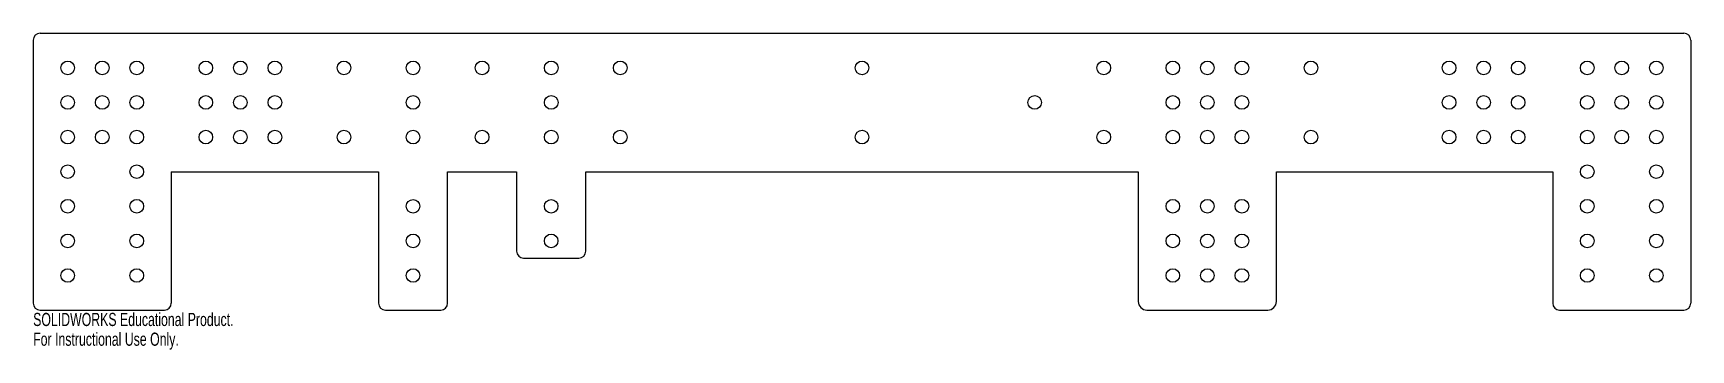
# Model space of a CAD drawing. Header units: inches. Extents: x -18.9 to 5.1, y -6.4 to -1.8.
import ezdxf

# ---------------------------------------------------------------- set-up
doc = ezdxf.new("R2010")
doc.units = ezdxf.units.IN
doc.header["$MEASUREMENT"] = 0
doc.styles.add('SLDTEXTSTYLE0', font='TXT', dxfattribs={"width": 0.7})

msp = doc.modelspace()

# ---------------------------------------------------------------- linework, layer by layer
at = {"color": 7, "linetype": 'Continuous', "lineweight": 25}
for p, q in [((-18.824, -1.83), (4.976, -1.83)), ((-18.924, -1.93), (-18.924, -5.73)), ((5.076, -1.93), (5.076, -5.73)), ((-16.924, -3.83), (-16.924, -5.73)), ((-16.924, -3.83), (-13.924, -3.83)), ((-13.924, -3.83), (-13.924, -5.73)), ((-12.924, -5.73), (-12.924, -3.83)), ((-12.924, -3.83), (-11.924, -3.83)), ((-11.924, -3.83), (-11.924, -4.98)), ((-10.924, -4.98), (-10.924, -3.83)), ((-10.924, -3.83), (-2.924, -3.83)), ((-2.924, -3.83), (-2.924, -5.705)), ((-0.924, -5.705), (-0.924, -3.83)), ((-0.924, -3.83), (3.076, -3.83)), ((3.076, -3.83), (3.076, -5.73)), ((-11.824, -5.08), (-11.024, -5.08)), ((-18.824, -5.83), (-17.024, -5.83)), ((-13.824, -5.83), (-13.024, -5.83)), ((-2.799, -5.83), (-1.049, -5.83)), ((3.176, -5.83), (4.976, -5.83))]:
    msp.add_line(p, q, dxfattribs=at)
for centre, radius in [((-18.424, -2.33), 0.0986), ((-17.924, -2.33), 0.0986), ((-17.424, -2.33), 0.0986), ((-16.424, -2.33), 0.0986), ((-15.924, -2.33), 0.0986), ((-15.424, -2.33), 0.0986), ((-14.424, -2.33), 0.0986), ((-13.424, -2.33), 0.0986), ((-12.424, -2.33), 0.0986), ((-11.424, -2.33), 0.0986), ((-10.424, -2.33), 0.0986), ((-6.924, -2.33), 0.0986), ((-3.424, -2.33), 0.0986), ((-2.424, -2.33), 0.0986), ((-1.924, -2.33), 0.0986), ((-1.424, -2.33), 0.0986), ((-0.424, -2.33), 0.0986), ((1.576, -2.33), 0.0986), ((2.076, -2.33), 0.0986), ((2.576, -2.33), 0.0986), ((3.576, -2.33), 0.0986), ((4.076, -2.33), 0.0986), ((4.576, -2.33), 0.0986), ((-18.424, -2.83), 0.0986), ((-17.924, -2.83), 0.0986), ((-17.424, -2.83), 0.0986), ((-16.424, -2.83), 0.0984), ((-15.924, -2.83), 0.0984), ((-15.424, -2.83), 0.0984), ((-13.424, -2.83), 0.0986), ((-11.424, -2.83), 0.0986), ((-4.424, -2.83), 0.0984), ((-2.424, -2.83), 0.0986), ((-1.924, -2.83), 0.0986), ((-1.424, -2.83), 0.0986), ((1.576, -2.83), 0.0984), ((2.076, -2.83), 0.0984), ((2.576, -2.83), 0.0984), ((3.576, -2.83), 0.0986), ((4.076, -2.83), 0.0986), ((4.576, -2.83), 0.0986), ((-18.424, -3.33), 0.0986), ((-17.924, -3.33), 0.0986), ((-17.424, -3.33), 0.0986), ((-16.424, -3.33), 0.0986), ((-15.924, -3.33), 0.0986), ((-15.424, -3.33), 0.0986), ((-14.424, -3.33), 0.0986), ((-13.424, -3.33), 0.0986), ((-12.424, -3.33), 0.0986), ((-11.424, -3.33), 0.0986), ((-10.424, -3.33), 0.0986), ((-6.924, -3.33), 0.0986), ((-3.424, -3.33), 0.0986), ((-2.424, -3.33), 0.0986), ((-1.924, -3.33), 0.0986), ((-1.424, -3.33), 0.0986), ((-0.424, -3.33), 0.0986), ((1.576, -3.33), 0.0986), ((2.076, -3.33), 0.0986), ((2.576, -3.33), 0.0986), ((3.576, -3.33), 0.0986), ((4.076, -3.33), 0.0986), ((4.576, -3.33), 0.0986), ((-18.424, -3.83), 0.0986), ((-17.424, -3.83), 0.0986), ((3.576, -3.83), 0.0986), ((4.576, -3.83), 0.0986), ((-18.424, -4.33), 0.0986), ((-17.424, -4.33), 0.0986), ((-13.424, -4.33), 0.0984), ((-11.424, -4.33), 0.0984), ((-2.424, -4.33), 0.0986), ((-1.924, -4.33), 0.0986), ((-1.424, -4.33), 0.0986), ((3.576, -4.33), 0.0986), ((4.576, -4.33), 0.0986), ((-18.424, -4.83), 0.0986), ((-17.424, -4.83), 0.0986), ((-13.424, -4.83), 0.0984), ((-11.424, -4.83), 0.0984), ((-2.424, -4.83), 0.0986), ((-1.924, -4.83), 0.0986), ((-1.424, -4.83), 0.0986), ((3.576, -4.83), 0.0986), ((4.576, -4.83), 0.0986), ((-18.424, -5.33), 0.0986), ((-17.424, -5.33), 0.0986), ((-13.424, -5.33), 0.0984), ((-2.424, -5.33), 0.0986), ((-1.924, -5.33), 0.0986), ((-1.424, -5.33), 0.0986), ((3.576, -5.33), 0.0986), ((4.576, -5.33), 0.0986)]:
    msp.add_circle(centre, radius, dxfattribs=at)
for centre, radius, start, end in [((-18.824, -1.93), 0.1, 90, 180), ((4.976, -1.93), 0.1, 0, 90), ((-11.824, -4.98), 0.1, 180, 270), ((-11.024, -4.98), 0.1, 270, 0), ((-18.824, -5.73), 0.1, 180, 270), ((-17.024, -5.73), 0.1, 270, 0), ((-13.824, -5.73), 0.1, 180, 270), ((-13.024, -5.73), 0.1, 270, 0), ((-2.799, -5.705), 0.125, 180, 270), ((-1.049, -5.705), 0.125, 270, 0), ((3.176, -5.73), 0.1, 180, 270), ((4.976, -5.73), 0.1, 270, 0)]:
    msp.add_arc(centre, radius, start, end, dxfattribs=at)

# ---------------------------------------------------------------- texts
at = {"color": 7, "linetype": 'Continuous', "char_height": 0.1903, "attachment_point": 1, "style": 'SLDTEXTSTYLE0'}
for s, insert in [('SOLIDWORKS Educational Product.', (-18.924, -5.87)), ('For Instructional Use Only.', (-18.924, -6.155))]:
    msp.add_mtext(s, dxfattribs=dict(at, insert=insert))

doc.saveas('drawing.dxf')
